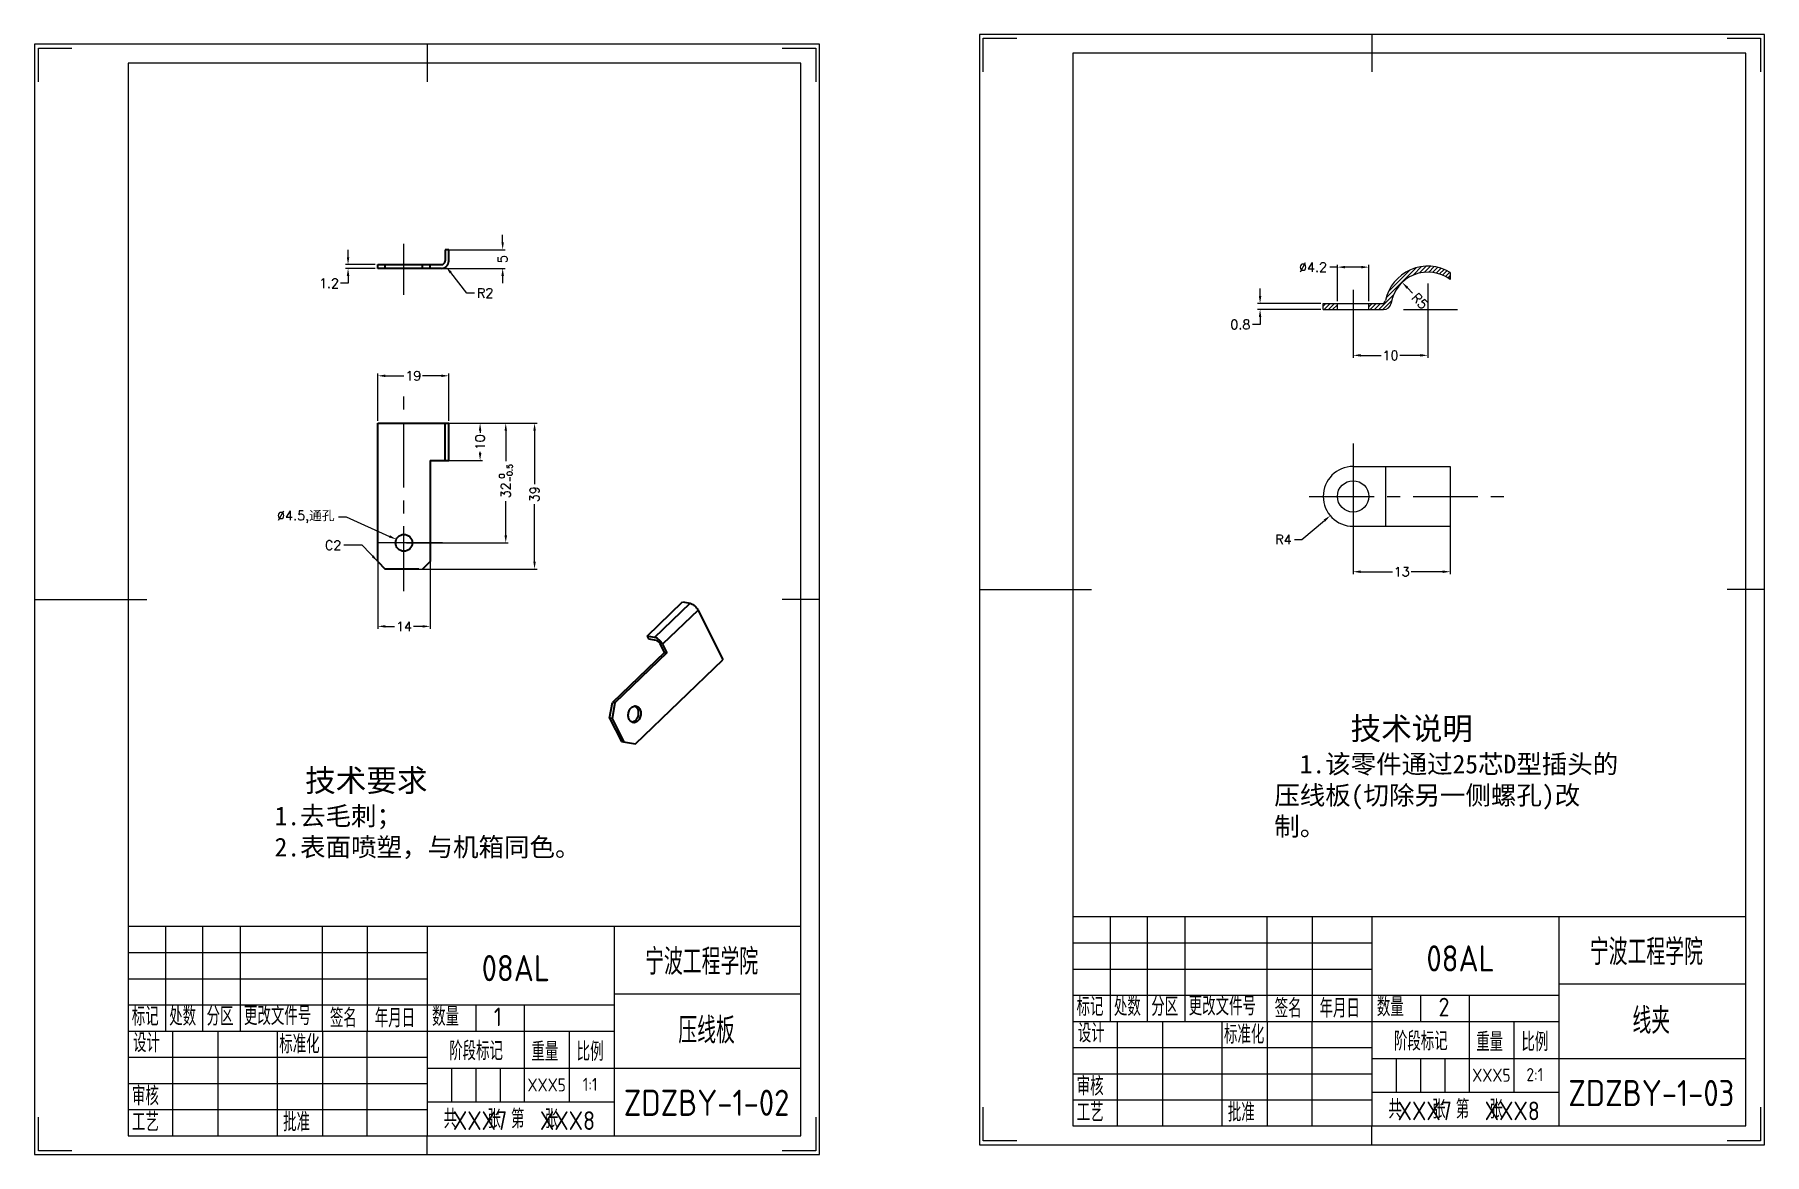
# Model space of a CAD drawing. Header units: millimetres. Extents: x 348 to 7549, y -2121 to -1262.
# Drawn here: x 2455 to 2917.7, y -2120 to -1820.4 of the extents above; entities that cross this region are included whole.
import ezdxf
from ezdxf.enums import TextEntityAlignment as Align

# ---------------------------------------------------------------- set-up
doc = ezdxf.new("R2010")
doc.units = ezdxf.units.MM
doc.header["$LTSCALE"] = 46.255
doc.header["$PDMODE"] = 3
doc.header["$PDSIZE"] = 8
doc.linetypes.add('CENTER', pattern=[0.6, 0.375, -0.075, 0.075, -0.075])
doc.layers.get('0').update_dxf_attribs({"linetype": 'CONTINUOUS'})
doc.layers.get('Defpoints').update_dxf_attribs({"linetype": 'CONTINUOUS'})
doc.layers.add('02___PRT_ALL_AXES', color=7, linetype='CONTINUOUS')
for name, color, linetype, lineweight in [('dim', 82, 'CONTINUOUS', 9), ('中心线', 2, 'CENTER', 13), ('剖面线', 4, 'CONTINUOUS', 13), ('图框_内框线', 5, 'CONTINUOUS', 13), ('图框_外框线', 7, 'CONTINUOUS', 13), ('图框_标题栏属性', 1, 'CONTINUOUS', 13), ('图框_标题栏文字', 6, 'CONTINUOUS', 13), ('图框_角线', 5, 'CONTINUOUS', 13), ('尺寸线', 80, 'CONTINUOUS', 13), ('粗实线', 7, 'CONTINUOUS', 20)]:
    doc.layers.add(name, color=color, linetype=linetype, lineweight=lineweight)
doc.styles.add('ROMANC', font='romanc.shx', dxfattribs={"bigfont": 'gbcbig.shx'})
doc.styles.add('宋体', font='SimSun.ttf')
doc.styles.add('工程字', font='gbenor.shx', dxfattribs={"bigfont": 'gbcbig.shx'})
doc.dimstyles.new('YanXiu', dxfattribs={"dimtxt": 2.5, "dimasz": 2.2, "dimexe": 0.66, "dimexo": 0.66, "dimgap": 0.66, "dimtad": 0, "dimtoh": 1, "dimdsep": 46, "dimtxsty": 'ROMANC', "dimcen": 0, "dimclrd": 256, "dimclre": 131, "dimclrt": 42, "dimazin": 2, "dimtfac": 1, "dimtofl": 0, "dimtmove": 0, "dimatfit": 3, "dimfxl": 1, "dimlwd": 5, "dimlwe": 5, "dimarcsym": 0})

# ---------------------------------------------------------------- blocks, each defined once
blk = doc.blocks.new('*D27')
at = {"layer": 'Defpoints', "color": 0, "transparency": 16777216}
for p in [(2546.82, -1956.35), (2560.82, -1956.28), (2560.82, -1978.73)]:
    blk.add_point(p, dxfattribs=at)
at = {"layer": 'dim', "color": 131, "lineweight": 5, "transparency": 16777216}
for p, q in [((2546.82, -1957.01), (2546.82, -1979.39)), ((2560.82, -1956.94), (2560.82, -1979.39))]:
    blk.add_line(p, q, dxfattribs=at)
at = {"layer": 'dim', "lineweight": 5, "transparency": 16777216}
for p, q in [((2548.82, -1978.73), (2551.25, -1978.73)), ((2558.82, -1978.73), (2556.38, -1978.73))]:
    blk.add_line(p, q, dxfattribs=at)
at = {"layer": 'dim', "transparency": 16777216}
for points in [[(2548.82, -1978.4), (2548.82, -1979.06), (2546.82, -1978.73)], [(2558.82, -1978.4), (2558.82, -1979.06), (2560.82, -1978.73)]]:
    blk.add_solid(points, dxfattribs=at)
at = {"layer": 'dim', "color": 42, "transparency": 16777216, "insert": (2553.82, -1978.73), "char_height": 2.5, "attachment_point": 5, "style": 'ROMANC'}
blk.add_mtext('14', dxfattribs=at)
blk = doc.blocks.new('*D28')
at = {"layer": 'Defpoints', "color": 0, "transparency": 16777216}
for p in [(2565.82, -1911.69), (2546.82, -1924.38), (2565.82, -1924.38)]:
    blk.add_point(p, dxfattribs=at)
at = {"layer": 'dim', "color": 131, "lineweight": 5, "transparency": 16777216}
for p, q in [((2546.82, -1923.72), (2546.82, -1911.03)), ((2565.82, -1923.72), (2565.82, -1911.03))]:
    blk.add_line(p, q, dxfattribs=at)
at = {"layer": 'dim', "lineweight": 5, "transparency": 16777216}
for p, q in [((2548.82, -1911.69), (2553.81, -1911.69)), ((2563.82, -1911.69), (2558.82, -1911.69))]:
    blk.add_line(p, q, dxfattribs=at)
at = {"layer": 'dim', "transparency": 16777216}
for points in [[(2548.82, -1911.36), (2548.82, -1912.02), (2546.82, -1911.69)], [(2563.82, -1911.36), (2563.82, -1912.02), (2565.82, -1911.69)]]:
    blk.add_solid(points, dxfattribs=at)
at = {"layer": 'dim', "color": 42, "transparency": 16777216, "insert": (2556.32, -1911.69), "char_height": 2.5, "attachment_point": 5, "style": 'ROMANC'}
blk.add_mtext('19', dxfattribs=at)
blk = doc.blocks.new('*D29')
at = {"layer": 'Defpoints', "color": 0, "transparency": 16777216}
for p in [(2538.87, -1882.95), (2546.82, -1881.95), (2546.82, -1882.95)]:
    blk.add_point(p, dxfattribs=at)
at = {"layer": 'dim', "lineweight": 5, "transparency": 16777216}
for p, q in [((2538.87, -1879.95), (2538.87, -1877.95)), ((2538.87, -1886.95), (2536.87, -1886.95)), ((2538.87, -1884.95), (2538.87, -1886.95))]:
    blk.add_line(p, q, dxfattribs=at)
at = {"layer": 'dim', "color": 131, "lineweight": 5, "transparency": 16777216}
for p, q in [((2546.16, -1881.95), (2538.21, -1881.95)), ((2546.16, -1882.95), (2538.21, -1882.95))]:
    blk.add_line(p, q, dxfattribs=at)
at = {"layer": 'dim', "transparency": 16777216}
for points in [[(2538.53, -1879.95), (2539.2, -1879.95), (2538.87, -1881.95)], [(2538.53, -1884.95), (2539.2, -1884.95), (2538.87, -1882.95)]]:
    blk.add_solid(points, dxfattribs=at)
at = {"layer": 'dim', "color": 42, "transparency": 16777216, "insert": (2533.76, -1886.95), "char_height": 2.5, "attachment_point": 5, "style": 'ROMANC'}
blk.add_mtext('1.2', dxfattribs=at)
blk = doc.blocks.new('*D30')
at = {"layer": 'Defpoints', "color": 0, "transparency": 16777216}
for p in [(2564.82, -1877.95), (2553.82, -1882.95), (2580.22, -1882.95)]:
    blk.add_point(p, dxfattribs=at)
at = {"layer": 'dim', "lineweight": 5, "transparency": 16777216}
for p, q in [((2580.22, -1875.95), (2580.22, -1873.95)), ((2580.22, -1884.95), (2580.22, -1886.95))]:
    blk.add_line(p, q, dxfattribs=at)
at = {"layer": 'dim', "color": 131, "lineweight": 5, "transparency": 16777216}
for p, q in [((2565.48, -1877.95), (2580.88, -1877.95)), ((2554.48, -1882.95), (2580.88, -1882.95))]:
    blk.add_line(p, q, dxfattribs=at)
at = {"layer": 'dim', "transparency": 16777216}
for points in [[(2579.89, -1875.95), (2580.56, -1875.95), (2580.22, -1877.95)], [(2579.89, -1884.95), (2580.56, -1884.95), (2580.22, -1882.95)]]:
    blk.add_solid(points, dxfattribs=at)
at = {"layer": 'dim', "color": 42, "transparency": 16777216, "insert": (2580.22, -1880.45), "char_height": 2.5, "attachment_point": 5, "rotation": 90, "style": 'ROMANC'}
blk.add_mtext('5', dxfattribs=at)
blk = doc.blocks.new('*D31')
at = {"layer": 'Defpoints', "color": 0, "transparency": 16777216}
for p in [(2553.82, -1924.38), (2588.76, -1924.38), (2553.82, -1963.38)]:
    blk.add_point(p, dxfattribs=at)
at = {"layer": 'dim', "color": 131, "lineweight": 5, "transparency": 16777216}
for p, q in [((2554.48, -1924.38), (2589.42, -1924.38)), ((2554.48, -1963.38), (2589.42, -1963.38))]:
    blk.add_line(p, q, dxfattribs=at)
at = {"layer": 'dim', "lineweight": 5, "transparency": 16777216}
for p, q in [((2588.76, -1926.38), (2588.76, -1940.7)), ((2588.76, -1961.38), (2588.76, -1946.07))]:
    blk.add_line(p, q, dxfattribs=at)
at = {"layer": 'dim', "transparency": 16777216}
for points in [[(2588.42, -1926.38), (2589.09, -1926.38), (2588.76, -1924.38)], [(2588.42, -1961.38), (2589.09, -1961.38), (2588.76, -1963.38)]]:
    blk.add_solid(points, dxfattribs=at)
at = {"layer": 'dim', "color": 42, "transparency": 16777216, "insert": (2588.76, -1943.38), "char_height": 2.5, "attachment_point": 5, "rotation": 90, "style": 'ROMANC'}
blk.add_mtext('39', dxfattribs=at)
blk = doc.blocks.new('*D32')
at = {"layer": 'Defpoints', "color": 0, "transparency": 16777216}
for p in [(2553.82, -1924.38), (2560.82, -1934.38), (2574.18, -1934.38)]:
    blk.add_point(p, dxfattribs=at)
at = {"layer": 'dim', "color": 131, "lineweight": 5, "transparency": 16777216}
for p, q in [((2554.48, -1924.38), (2574.84, -1924.38)), ((2561.48, -1934.38), (2574.84, -1934.38))]:
    blk.add_line(p, q, dxfattribs=at)
at = {"layer": 'dim', "lineweight": 5, "transparency": 16777216}
for p, q in [((2574.18, -1926.38), (2574.18, -1926.99)), ((2574.18, -1932.38), (2574.18, -1932))]:
    blk.add_line(p, q, dxfattribs=at)
at = {"layer": 'dim', "transparency": 16777216}
for points in [[(2573.85, -1926.38), (2574.52, -1926.38), (2574.18, -1924.38)], [(2573.85, -1932.38), (2574.52, -1932.38), (2574.18, -1934.38)]]:
    blk.add_solid(points, dxfattribs=at)
at = {"layer": 'dim', "color": 42, "transparency": 16777216, "insert": (2574.18, -1929.49), "char_height": 2.5, "attachment_point": 5, "rotation": 90, "style": 'ROMANC'}
blk.add_mtext('10', dxfattribs=at)
blk = doc.blocks.new('*D33')
at = {"layer": 'Defpoints', "color": 0, "transparency": 16777216}
for p in [(2553.82, -1924.38), (2553.82, -1956.38), (2581.05, -1956.38)]:
    blk.add_point(p, dxfattribs=at)
at = {"layer": 'dim', "color": 131, "lineweight": 5, "transparency": 16777216}
for p, q in [((2554.48, -1924.38), (2581.71, -1924.38)), ((2554.48, -1956.38), (2581.71, -1956.38))]:
    blk.add_line(p, q, dxfattribs=at)
at = {"layer": 'dim', "lineweight": 5, "transparency": 16777216}
for p, q in [((2581.05, -1926.38), (2581.05, -1934.56)), ((2581.05, -1954.38), (2581.05, -1945.21))]:
    blk.add_line(p, q, dxfattribs=at)
at = {"layer": 'dim', "transparency": 16777216}
for points in [[(2580.72, -1926.38), (2581.39, -1926.38), (2581.05, -1924.38)], [(2580.72, -1954.38), (2581.39, -1954.38), (2581.05, -1956.38)]]:
    blk.add_solid(points, dxfattribs=at)
at = {"layer": 'dim', "color": 42, "transparency": 16777216, "insert": (2581.05, -1939.88), "char_height": 2.5, "attachment_point": 5, "rotation": 90, "style": 'ROMANC'}
blk.add_mtext('\\A1;32{\\H1.500000;\\S 0^ -0.5;}', dxfattribs=at)
blk = doc.blocks.new('*D34')
at = {"layer": 'Defpoints', "color": 0, "transparency": 16777216}
for p in [(2551.76, -1955.46), (2555.87, -1957.3)]:
    blk.add_point(p, dxfattribs=at)
at = {"layer": 'dim', "lineweight": 5, "transparency": 16777216}
for p, q in [((2536.33, -1949.45), (2538.33, -1949.45)), ((2538.33, -1949.45), (2549.94, -1954.65))]:
    blk.add_line(p, q, dxfattribs=at)
at = {"layer": 'dim', "transparency": 16777216}
blk.add_solid([(2550.08, -1954.34), (2549.8, -1954.95), (2551.76, -1955.46)], dxfattribs=at)
at = {"layer": 'dim', "color": 42, "transparency": 16777216, "insert": (2527.57, -1949.45), "char_height": 2.5, "attachment_point": 5, "style": 'ROMANC'}
blk.add_mtext('∅4.5,{\\fFangSong|b0|i0|c134|p49;通孔}', dxfattribs=at)
blk = doc.blocks.new('*D35')
at = {"layer": 'Defpoints', "color": 0, "transparency": 16777216}
for p in [(2563.82, -1880.95), (2565.07, -1882.51)]:
    blk.add_point(p, dxfattribs=at)
at = {"layer": 'dim', "lineweight": 5, "transparency": 16777216}
for p, q in [((2570.68, -1889.54), (2566.32, -1884.08)), ((2572.68, -1889.54), (2570.68, -1889.54))]:
    blk.add_line(p, q, dxfattribs=at)
at = {"layer": 'dim', "transparency": 16777216}
blk.add_solid([(2566.58, -1883.87), (2566.06, -1884.28), (2565.07, -1882.51)], dxfattribs=at)
at = {"layer": 'dim', "color": 42, "transparency": 16777216, "insert": (2575.55, -1889.54), "char_height": 2.5, "attachment_point": 5, "style": 'ROMANC'}
blk.add_mtext('R2', dxfattribs=at)
blk = doc.blocks.new('*D615')
at = {"layer": 'Defpoints', "color": 0, "transparency": 16777216}
for p in [(2807.71, -1943.95), (2801.6, -1949.11)]:
    blk.add_point(p, dxfattribs=at)
at = {"layer": 'dim', "lineweight": 5, "transparency": 16777216}
for p, q in [((2794.02, -1955.5), (2800.07, -1950.4)), ((2792.02, -1955.5), (2794.02, -1955.5))]:
    blk.add_line(p, q, dxfattribs=at)
at = {"layer": 'dim', "transparency": 16777216}
blk.add_solid([(2799.85, -1950.14), (2800.28, -1950.65), (2801.6, -1949.11)], dxfattribs=at)
at = {"layer": 'dim', "color": 42, "transparency": 16777216, "insert": (2789.1, -1955.5), "char_height": 2.5, "attachment_point": 5, "style": 'ROMANC'}
blk.add_mtext('R4', dxfattribs=at)
blk = doc.blocks.new('*D616')
at = {"layer": 'Defpoints', "color": 0, "transparency": 16777216}
for p in [(2811.91, -1882.62), (2803.51, -1892.36), (2811.91, -1892.36)]:
    blk.add_point(p, dxfattribs=at)
at = {"layer": 'dim', "lineweight": 5, "transparency": 16777216}
for p, q in [((2803.51, -1882.62), (2801.45, -1882.62)), ((2809.91, -1882.62), (2805.51, -1882.62))]:
    blk.add_line(p, q, dxfattribs=at)
at = {"layer": 'dim', "color": 131, "lineweight": 5, "transparency": 16777216}
for p, q in [((2803.51, -1891.7), (2803.51, -1881.96)), ((2811.91, -1891.7), (2811.91, -1881.96))]:
    blk.add_line(p, q, dxfattribs=at)
at = {"layer": 'dim', "transparency": 16777216}
for points in [[(2805.51, -1882.29), (2805.51, -1882.95), (2803.51, -1882.62)], [(2809.91, -1882.29), (2809.91, -1882.95), (2811.91, -1882.62)]]:
    blk.add_solid(points, dxfattribs=at)
at = {"layer": 'dim', "color": 42, "transparency": 16777216, "insert": (2796.99, -1882.62), "char_height": 2.5, "attachment_point": 5, "style": 'ROMANC'}
blk.add_mtext('%%c4.2', dxfattribs=at)
blk = doc.blocks.new('*D617')
at = {"layer": 'Defpoints', "color": 0, "transparency": 16777216}
for p in [(2820.84, -1886.7), (2827.71, -1893.96)]:
    blk.add_point(p, dxfattribs=at)
at = {"layer": 'dim', "lineweight": 5, "transparency": 16777216}
blk.add_line((2823.59, -1889.6), (2822.22, -1888.15), dxfattribs=at)
at = {"layer": 'dim', "transparency": 16777216}
blk.add_solid([(2822.46, -1887.92), (2821.97, -1888.38), (2820.84, -1886.7)], dxfattribs=at)
at = {"layer": 'dim', "color": 42, "transparency": 16777216, "insert": (2825.56, -1891.68), "char_height": 2.5, "attachment_point": 5, "rotation": 313.414, "style": 'ROMANC'}
blk.add_mtext('R5', dxfattribs=at)
blk = doc.blocks.new('*D618')
at = {"layer": 'Defpoints', "color": 0, "transparency": 16777216}
for p in [(2807.71, -1893.96), (2827.71, -1893.96), (2827.71, -1906.22)]:
    blk.add_point(p, dxfattribs=at)
at = {"layer": 'dim', "color": 131, "lineweight": 5, "transparency": 16777216}
for p, q in [((2807.71, -1894.62), (2807.71, -1906.88)), ((2827.71, -1894.62), (2827.71, -1906.88))]:
    blk.add_line(p, q, dxfattribs=at)
at = {"layer": 'dim', "lineweight": 5, "transparency": 16777216}
for p, q in [((2809.71, -1906.22), (2815.21, -1906.22)), ((2825.71, -1906.22), (2820.22, -1906.22))]:
    blk.add_line(p, q, dxfattribs=at)
at = {"layer": 'dim', "transparency": 16777216}
for points in [[(2809.71, -1905.88), (2809.71, -1906.55), (2807.71, -1906.22)], [(2825.71, -1905.88), (2825.71, -1906.55), (2827.71, -1906.22)]]:
    blk.add_solid(points, dxfattribs=at)
at = {"layer": 'dim', "color": 42, "transparency": 16777216, "insert": (2817.71, -1906.22), "char_height": 2.5, "attachment_point": 5, "style": 'ROMANC'}
blk.add_mtext('10', dxfattribs=at)
blk = doc.blocks.new('*D619')
at = {"layer": 'Defpoints', "color": 0, "transparency": 16777216}
for p in [(2807.71, -1943.95), (2833.71, -1943.95), (2833.71, -1964.11)]:
    blk.add_point(p, dxfattribs=at)
at = {"layer": 'dim', "color": 131, "lineweight": 5, "transparency": 16777216}
for p, q in [((2807.71, -1944.61), (2807.71, -1964.77)), ((2833.71, -1944.61), (2833.71, -1964.77))]:
    blk.add_line(p, q, dxfattribs=at)
at = {"layer": 'dim', "lineweight": 5, "transparency": 16777216}
for p, q in [((2809.71, -1964.11), (2818.21, -1964.11)), ((2831.71, -1964.11), (2823.22, -1964.11))]:
    blk.add_line(p, q, dxfattribs=at)
at = {"layer": 'dim', "transparency": 16777216}
for points in [[(2809.71, -1963.77), (2809.71, -1964.44), (2807.71, -1964.11)], [(2831.71, -1963.77), (2831.71, -1964.44), (2833.71, -1964.11)]]:
    blk.add_solid(points, dxfattribs=at)
at = {"layer": 'dim', "color": 42, "transparency": 16777216, "insert": (2820.71, -1964.11), "char_height": 2.5, "attachment_point": 5, "style": 'ROMANC'}
blk.add_mtext('13', dxfattribs=at)
blk = doc.blocks.new('*D620')
at = {"layer": 'Defpoints', "color": 0, "transparency": 16777216}
for p in [(2799.71, -1892.36), (2782.83, -1893.96), (2799.71, -1893.96)]:
    blk.add_point(p, dxfattribs=at)
at = {"layer": 'dim', "color": 131, "lineweight": 5, "transparency": 16777216}
for p, q in [((2799.05, -1892.36), (2782.17, -1892.36)), ((2799.05, -1893.96), (2782.17, -1893.96))]:
    blk.add_line(p, q, dxfattribs=at)
at = {"layer": 'dim', "lineweight": 5, "transparency": 16777216}
for p, q in [((2782.83, -1890.36), (2782.83, -1888.36)), ((2782.83, -1895.96), (2782.83, -1897.96)), ((2782.83, -1897.96), (2780.83, -1897.96))]:
    blk.add_line(p, q, dxfattribs=at)
at = {"layer": 'dim', "transparency": 16777216}
for points in [[(2782.49, -1890.36), (2783.16, -1890.36), (2782.83, -1892.36)], [(2782.49, -1895.96), (2783.16, -1895.96), (2782.83, -1893.96)]]:
    blk.add_solid(points, dxfattribs=at)
at = {"layer": 'dim', "color": 42, "transparency": 16777216, "insert": (2777.55, -1897.96), "char_height": 2.5, "attachment_point": 5, "style": 'ROMANC'}
blk.add_mtext('0.8', dxfattribs=at)

msp = doc.modelspace()

# ---------------------------------------------------------------- hatches: boundary and pattern name
at = {"layer": '剖面线'}
h = msp.add_hatch(dxfattribs=at)
h.set_pattern_fill('LINE', color=256, scale=0.25, angle=45, style=0)
h.set_pattern_definition([(45, (0, 20.7035), (-0.561266, 0.561266), [])])
h.paths.add_polyline_path([(2803.51436, -1893.96269), (2803.51436, -1892.36269), (2799.71436, -1892.36269), (2799.71436, -1893.96269)])
h.paths.add_polyline_path([(2817.85423, -1892.29603, -0.561608973), (2833.71436, -1885.96269), (2833.71436, -1884.03496, 0.516353447), (2816.36401, -1891.56904, -0.354567986), (2815.38553, -1892.36269), (2811.91436, -1892.36269), (2811.91436, -1893.96269), (2815.8822, -1893.96269, 0.365977382)])

# ---------------------------------------------------------------- linework, layer by layer
at = {"color": 7, "linetype": 'Continuous'}
for p, q in [((2565.81817, -1877.95092), (2564.81817, -1877.95092)), ((2564.81817, -1877.95092), (2564.81817, -1880.95092)), ((2565.81817, -1880.95092), (2565.81817, -1877.95092)), ((2546.81817, -1882.95092), (2546.81817, -1881.95092)), ((2546.81817, -1881.95092), (2563.81817, -1881.95092)), ((2563.81817, -1882.95092), (2546.81817, -1882.95092)), ((2548.81817, -1882.95092), (2548.81817, -1881.95092)), ((2558.81817, -1882.95092), (2558.81817, -1881.95092)), ((2560.81817, -1882.95092), (2560.81817, -1881.95092)), ((2546.81817, -1961.38207), (2546.81817, -1924.38207)), ((2546.81817, -1924.38207), (2565.81817, -1924.38207)), ((2564.81817, -1934.38207), (2564.81817, -1924.38207)), ((2565.81817, -1934.38207), (2565.81817, -1924.38207)), ((2560.81817, -1934.38207), (2560.81817, -1961.38207)), ((2560.81817, -1934.38207), (2565.81817, -1934.38207)), ((2546.81817, -1961.38207), (2548.81817, -1963.38207)), ((2558.81817, -1963.38207), (2560.81817, -1961.38207)), ((2557.81817, -1963.38207), (2548.81817, -1963.38207)), ((2618.86374, -1981.31898), (2628.3565, -1972.20689)), ((2620.8687, -1981.66545), (2630.36146, -1972.55335)), ((2632.48002, -1974.35613), (2622.98726, -1983.46823)), ((2628.3565, -1972.20689), (2630.36146, -1972.55335)), ((2632.48002, -1974.35613), (2639.12635, -1987.71643)), ((2618.86374, -1981.31898), (2619.2547, -1982.10488)), ((2620.8687, -1981.66545), (2618.86374, -1981.31898)), ((2619.2547, -1982.10488), (2621.25966, -1982.45135)), ((2623.49182, -1985.71044), (2622.31894, -1983.35274)), ((2622.98726, -1983.46823), (2624.16014, -1985.82593)), ((2623.49182, -1985.71044), (2609.56911, -1999.07484)), ((2624.16014, -1985.82593), (2610.23742, -1999.19033)), ((2615.71087, -2010.19293), (2639.12635, -1987.71643)), ((2623.49182, -1985.71044), (2624.16014, -1985.82593)), ((2608.84343, -2003.25496), (2609.56911, -1999.07484)), ((2608.84343, -2003.25496), (2611.97112, -2009.54216)), ((2609.51175, -2003.37045), (2608.84343, -2003.25496)), ((2610.23742, -1999.19033), (2609.51175, -2003.37045)), ((2609.51175, -2003.37045), (2612.63944, -2009.65765)), ((2610.23742, -1999.19033), (2609.56911, -1999.07484)), ((2611.97112, -2009.54216), (2615.71087, -2010.19293))]:
    msp.add_line(p, q, dxfattribs=at)
for radius in [2, 1]:
    msp.add_arc((2563.81817, -1880.95092), radius, 270, 0, dxfattribs=at)
for points, start_tangent, end_tangent in [([(2630.36146, -1972.55335), (2630.73405, -1972.66669), (2631.13454, -1972.87943), (2631.53562, -1973.17705), (2631.90998, -1973.53929), (2632.2321, -1973.94145), (2632.48002, -1974.35613)], (0.985395307, -0.170282379), (0.445399426, -0.895331978)), ([(2622.98726, -1983.46823), (2622.73934, -1983.05355), (2622.41722, -1982.65138), (2622.04286, -1982.28915), (2621.64178, -1981.99152), (2621.24129, -1981.77879), (2620.8687, -1981.66545)], (-0.445399426, 0.895331978), (-0.985395307, 0.170282379)), ([(2621.25966, -1982.45135), (2621.48532, -1982.5255), (2621.72715, -1982.66933), (2621.9615, -1982.86874), (2622.16542, -1983.10423), (2622.31894, -1983.35274)], (0.985395307, -0.170282379), (0.445399426, -0.895331978))]:
    msp.add_spline(points, degree=3, dxfattribs=dict(at, start_tangent=start_tangent, end_tangent=end_tangent))
at = {"layer": '02___PRT_ALL_AXES', "color": 7, "linetype": 'Continuous'}
msp.add_circle((2553.81817, -1956.38207), 2.25, dxfattribs=at)
for points, start_tangent, end_tangent in [([(2615.12279, -2004.47888), (2614.8334, -2004.3911), (2614.4861, -2004.16677), (2614.19805, -2003.83173), (2613.98599, -2003.40545), (2613.86223, -2002.9127), (2613.83399, -2002.38211), (2613.90288, -2001.84453), (2614.06492, -2001.3312), (2614.31069, -2000.87195), (2614.62589, -2000.49347)], (-0.985303324, 0.170813815), (0.721423588, 0.692494048)), ([(2614.62589, -2000.49347), (2614.99222, -2000.21775), (2615.38837, -2000.06082), (2615.79134, -2000.0318), (2615.88831, -2000.0446)], (0.721423588, 0.692494048), (0.985303324, -0.170813815)), ([(2615.56192, -2000.0416), (2615.85668, -2000.24122), (2616.14473, -2000.57626), (2616.35679, -2001.00254), (2616.48055, -2001.4953), (2616.50879, -2002.02588), (2616.4399, -2002.56346), (2616.27786, -2003.07679), (2616.0321, -2003.53604), (2615.71689, -2003.91453)], (0.894884515, -0.446297775), (-0.721423588, -0.692494048)), ([(2615.88831, -2000.0446), (2616.1777, -2000.13238), (2616.525, -2000.35671), (2616.81305, -2000.69175), (2617.02511, -2001.11803), (2617.14886, -2001.61079), (2617.17711, -2002.14137), (2617.10822, -2002.67895), (2616.94618, -2003.19228), (2616.70041, -2003.65153), (2616.38521, -2004.03002)], (0.985303324, -0.170813815), (-0.721423588, -0.692494048)), ([(2615.71689, -2003.91453), (2615.35057, -2004.19024), (2614.95441, -2004.34717), (2614.78588, -2004.37499)], (-0.721423588, -0.692494048), (-0.99517396, -0.098126392)), ([(2616.38521, -2004.03002), (2616.01888, -2004.30573), (2615.62273, -2004.46266), (2615.21976, -2004.49168), (2615.12279, -2004.47888)], (-0.721423588, -0.692494048), (-0.985303324, 0.170813815))]:
    msp.add_spline(points, degree=3, dxfattribs=dict(at, start_tangent=start_tangent, end_tangent=end_tangent))
at = {"layer": '中心线'}
for p, q in [((2553.81817, -1890.01066), (2553.81817, -1876.39806)), ((2827.71436, -1886.97501), (2827.71436, -1899.00106)), ((2807.71436, -1888.70685), (2807.71436, -1899.57254)), ((2821.20358, -1893.96269), (2835.63194, -1893.96269)), ((2553.81817, -1969.3039), (2553.81817, -1916.26501)), ((2807.71436, -1929.83603), (2807.71436, -1958.43415)), ((2795.98782, -1943.95391), (2849.50243, -1943.95391)), ((2564.09925, -1956.38207), (2543.57259, -1956.38207))]:
    msp.add_line(p, q, dxfattribs=at)
at = {"layer": '图框_内框线'}
for points in [[(2560.0175, -1823.00253), (2560.0175, -1833.00253)], [(2812.72842, -1820.40037), (2812.72842, -1830.40037)], [(2707.72842, -1968.90037), (2737.72842, -1968.90037)], [(2917.72842, -1968.90037), (2907.72842, -1968.90037)], [(2455.0175, -1971.50253), (2485.0175, -1971.50253)], [(2665.0175, -1971.50253), (2655.0175, -1971.50253)], [(2660.0175, -2059.00253), (2480.0175, -2059.00253), (2480.0175, -2115.00253), (2660.0175, -2115.00253), (2660.0175, -2059.00253)], [(2912.72842, -2056.40037), (2732.72842, -2056.40037), (2732.72842, -2112.40037), (2912.72842, -2112.40037), (2912.72842, -2056.40037)], [(2812.72842, -2117.40037), (2812.72842, -2112.40037)], [(2560.0175, -2120.00253), (2560.0175, -2115.00253)]]:
    msp.add_lwpolyline(points, dxfattribs=at)
for points in [[(2732.72842, -2112.40037), (2912.72842, -2112.40037), (2912.72842, -1825.40037), (2732.72842, -1825.40037)], [(2480.0175, -2115.00253), (2660.0175, -2115.00253), (2660.0175, -1828.00253), (2480.0175, -1828.00253)]]:
    msp.add_lwpolyline(points, close=True, dxfattribs=at)
at = {"layer": '图框_外框线'}
for points in [[(2455.0175, -2120.00253), (2665.0175, -2120.00253), (2665.0175, -1823.00253), (2455.0175, -1823.00253)], [(2707.72842, -2117.40037), (2917.72842, -2117.40037), (2917.72842, -1820.40037), (2707.72842, -1820.40037)]]:
    msp.add_lwpolyline(points, close=True, dxfattribs=at)
at = {"layer": '图框_角线', "flags": 128}
for points in [[(2708.72842, -1830.40037), (2708.72842, -1821.40037), (2717.72842, -1821.40037)], [(2907.72842, -1821.40037), (2916.72842, -1821.40037), (2916.72842, -1830.40037)], [(2456.0175, -1833.00253), (2456.0175, -1824.00253), (2465.0175, -1824.00253)], [(2655.0175, -1824.00253), (2664.0175, -1824.00253), (2664.0175, -1833.00253)], [(2717.72842, -2116.40037), (2708.72842, -2116.40037), (2708.72842, -2107.40037)], [(2916.72842, -2107.40037), (2916.72842, -2116.40037), (2907.72842, -2116.40037)], [(2465.0175, -2119.00253), (2456.0175, -2119.00253), (2456.0175, -2110.00253)], [(2664.0175, -2110.00253), (2664.0175, -2119.00253), (2655.0175, -2119.00253)]]:
    msp.add_lwpolyline(points, dxfattribs=at)
at = {"layer": '尺寸线'}
for p, q in [((2490.0175, -2059.00253), (2490.0175, -2087.00253)), ((2500.0175, -2087.00253), (2500.0175, -2059.00253)), ((2510.0175, -2059.00253), (2510.0175, -2087.00253)), ((2532.0175, -2087.00253), (2532.0175, -2059.00253)), ((2544.0175, -2059.00253), (2544.0175, -2087.00253)), ((2560.0175, -2059.00253), (2560.0175, -2115.00253)), ((2610.0175, -2059.00253), (2610.0175, -2115.00253)), ((2742.72842, -2056.40037), (2742.72842, -2084.40037)), ((2752.72842, -2084.40037), (2752.72842, -2056.40037)), ((2762.72842, -2056.40037), (2762.72842, -2084.40037)), ((2784.72842, -2084.40037), (2784.72842, -2056.40037)), ((2796.72842, -2056.40037), (2796.72842, -2084.40037)), ((2812.72842, -2056.40037), (2812.72842, -2112.40037)), ((2862.72842, -2056.40037), (2862.72842, -2112.40037)), ((2732.72842, -2063.40037), (2812.72842, -2063.40037)), ((2480.0175, -2066.00253), (2560.0175, -2066.00253)), ((2732.72842, -2070.40037), (2812.72842, -2070.40037)), ((2480.0175, -2073.00253), (2560.0175, -2073.00253)), ((2610.0175, -2077.00253), (2660.0175, -2077.00253)), ((2732.72842, -2077.40037), (2862.72842, -2077.40037)), ((2825.72842, -2077.40037), (2825.72842, -2084.40037)), ((2838.72842, -2077.40037), (2838.72842, -2103.40037)), ((2862.72842, -2074.40037), (2912.72842, -2074.40037)), ((2480.0175, -2080.00253), (2610.0175, -2080.00253)), ((2573.0175, -2080.00253), (2573.0175, -2087.00253)), ((2586.0175, -2080.00253), (2586.0175, -2106.00253)), ((2732.72842, -2084.40037), (2862.72842, -2084.40037)), ((2744.72842, -2112.40037), (2744.72842, -2084.40037)), ((2756.72842, -2084.40037), (2756.72842, -2112.40037)), ((2772.72842, -2112.40037), (2772.72842, -2084.40037)), ((2784.72842, -2084.40037), (2784.72842, -2112.40037)), ((2796.72842, -2112.40037), (2796.72842, -2084.40037)), ((2850.72842, -2084.40037), (2850.72842, -2103.40037)), ((2480.0175, -2087.00253), (2610.0175, -2087.00253)), ((2492.0175, -2115.00253), (2492.0175, -2087.00253)), ((2504.0175, -2087.00253), (2504.0175, -2115.00253)), ((2520.0175, -2115.00253), (2520.0175, -2087.00253)), ((2532.0175, -2087.00253), (2532.0175, -2115.00253)), ((2544.0175, -2115.00253), (2544.0175, -2087.00253)), ((2598.0175, -2087.00253), (2598.0175, -2106.00253)), ((2732.72842, -2091.40037), (2812.72842, -2091.40037)), ((2480.0175, -2094.00253), (2560.0175, -2094.00253)), ((2912.72842, -2094.40037), (2812.72842, -2094.40037)), ((2819.22842, -2094.40037), (2819.22842, -2103.40037)), ((2825.72842, -2094.40037), (2825.72842, -2103.40037)), ((2832.22842, -2094.40037), (2832.22842, -2103.40037)), ((2660.0175, -2097.00253), (2560.0175, -2097.00253)), ((2566.5175, -2097.00253), (2566.5175, -2106.00253)), ((2573.0175, -2097.00253), (2573.0175, -2106.00253)), ((2579.5175, -2097.00253), (2579.5175, -2106.00253)), ((2732.72842, -2098.40037), (2812.72842, -2098.40037)), ((2480.0175, -2101.00253), (2560.0175, -2101.00253)), ((2862.72842, -2103.40037), (2812.72842, -2103.40037)), ((2480.0175, -2108.00253), (2560.0175, -2108.00253)), ((2610.0175, -2106.00253), (2560.0175, -2106.00253)), ((2732.72842, -2105.40037), (2812.72842, -2105.40037))]:
    msp.add_line(p, q, dxfattribs=at)
at = {"layer": '粗实线'}
for p, q in [((2833.71436, -1884.03496), (2833.71436, -1885.96269)), ((2799.71436, -1892.36269), (2815.38553, -1892.36269)), ((2799.71436, -1893.96269), (2799.71436, -1892.36269)), ((2803.51436, -1893.96269), (2803.51436, -1892.36269)), ((2811.91436, -1893.96269), (2811.91436, -1892.36269)), ((2799.71436, -1893.96269), (2815.8822, -1893.96269)), ((2807.71436, -1935.95391), (2833.71436, -1935.95391)), ((2816.36401, -1935.95391), (2816.36401, -1951.95391)), ((2833.71436, -1935.95391), (2833.71436, -1951.95391)), ((2807.71436, -1951.95391), (2833.71436, -1951.95391))]:
    msp.add_line(p, q, dxfattribs=at)
msp.add_circle((2807.71436, -1943.95391), 4.2, dxfattribs=at)
for centre, radius, start, end in [((2827.71436, -1893.96269), 11.6, 58.8526101, 168.0915083), ((2827.71436, -1893.96269), 10, 53.1301024, 170.4059318), ((2815.38553, -1891.36269), 1, 270, 348.0915083), ((2815.8822, -1891.96269), 2, 270, 350.4059318), ((2807.71436, -1943.95391), 8, 90, 270)]:
    msp.add_arc(centre, radius, start, end, dxfattribs=at)

# ---------------------------------------------------------------- texts
at = {"layer": 'dim', "color": 42, "insert": (2537.06982, -1958.29248), "char_height": 2.5, "attachment_point": 9, "style": 'ROMANC'}
msp.add_mtext('C2', dxfattribs=at)
at = {"layer": '中心线', "char_height": 8, "attachment_point": 1, "style": '宋体'}
for s, insert, width in [('{\\H0.75x;     技术说明}\\P{\\H0.625x;  1.该零件通过25芯D型插头的压线板(切除另一侧螺孔)改制。}', (2786.6215, -2003.06857), 91.8102887), ('{\\H0.75x;  技术要求}\\P{\\H0.625x;1.去毛刺；\\P2.表面喷塑，与机箱同色。}', (2519.21554, -2016.9389), 83.0002158)]:
    msp.add_mtext(s, dxfattribs=dict(at, insert=insert, width=width))
at = {"layer": '图框_标题栏属性', "style": '工程字'}
for tag, text, p in [('宁波工程学院', 'xxx2', (2886.16095, -2065.46857)), ('08AL', 'xxx1', (2583.73975, -2070.1609)), ('宁波工程学院', 'xxx2', (2633.45004, -2068.07073)), ('08AL', 'xxx1', (2836.45066, -2067.55874)), ('线夹', 'xxx3', (2887.47548, -2083.86704)), ('压线板', 'xxx3', (2634.76457, -2086.46919)), ('ZDZBY-1-03', 'xxx4', (2887.47548, -2103.57968)), ('ZDZBY-1-02', 'xxx4', (2634.76457, -2106.18184))]:
    msp.add_attdef(tag, text=text, height=7, dxfattribs=at).set_placement(p, align=Align.MIDDLE)
for tag, text, height, p in [('XXX5', 'xxx5', 3.5, (2591.99584, -2101.4187)), ('1:1', 'xxx6', 3.5, (2603.61803, -2101.25968)), ('XXX5', 'xxx5', 3.5, (2844.70675, -2098.81654)), ('2:1', 'xxx6', 3.5, (2856.32894, -2098.65752)), ('XXX7', 'xxx7', 5, (2574.16452, -2110.95998)), ('XXX8', 'xxx8', 5, (2597.56812, -2110.95998)), ('XXX7', 'xxx7', 5, (2826.87544, -2108.35782)), ('XXX8', 'xxx8', 5, (2850.27903, -2108.35782))]:
    msp.add_attdef(tag, text=text, height=height, dxfattribs=at).set_placement(p, align=Align.MIDDLE_CENTER)
at = {"layer": '图框_标题栏文字', "style": '工程字'}
for s, p in [('标记', (2733.72842, -2082.96164)), ('处数', (2743.72842, -2082.96164)), ('分区', (2753.72842, -2082.96164)), ('更改文件号', (2763.72842, -2082.81324)), ('数量', (2814.06304, -2083.05189)), ('标记', (2481.0175, -2085.5638)), ('处数', (2491.0175, -2085.5638)), ('分区', (2501.0175, -2085.5638)), ('更改文件号', (2511.0175, -2085.41539)), ('签名', (2534.0175, -2086.00253)), ('年月日', (2546.0175, -2086.00253)), ('数量', (2561.35213, -2085.65405)), ('1', (2577.85778, -2085.69723)), ('签名', (2786.72842, -2083.40037)), ('年月日', (2798.72842, -2083.40037)), ('2', (2830.5687, -2083.09507)), ('设计', (2734.06304, -2090.05189)), ('标准化', (2773.16744, -2090.40037)), ('阶段标记', (2818.6192, -2092.20037)), ('设计', (2481.35213, -2092.65405)), ('标准化', (2520.45652, -2093.00253)), ('阶段标记', (2565.90828, -2094.80253)), ('重量', (2587.90828, -2095.00253)), ('比例', (2600.0175, -2095.00253)), ('重量', (2840.6192, -2092.40037)), ('比例', (2852.72842, -2092.40037)), ('审核', (2733.77349, -2104.25197)), ('审核', (2481.06258, -2106.85413)), ('共   张 第  张', (2817.12915, -2110.40037)), ('工艺', (2481.06258, -2113.85413)), ('批准', (2521.48754, -2113.85413)), ('共   张 第  张', (2564.41823, -2113.00253)), ('工艺', (2733.77349, -2111.25197)), ('批准', (2774.19845, -2111.25197))]:
    msp.add_text(s, height=5, dxfattribs=at).set_placement(p)

# ---------------------------------------------------------------- dimensions: what is measured, and where the dimension line sits
at = {"layer": 'dim'}
for base, p1, p2, override, picture, middle in [((2580.22236, -1882.95092), (2564.81817, -1877.95092), (2553.81817, -1882.95092), {"dimasz": 2, "dimtoh": 1}, '*D30', (2580.22236, -1880.45092)), ((2588.75574, -1924.38207), (2553.81817, -1963.38207), (2553.81817, -1924.38207), {"dimasz": 2, "dimtoh": 1}, '*D31', (2588.75574, -1943.38207)), ((2574.18171, -1934.38207), (2553.81817, -1924.38207), (2560.81817, -1934.38207), {"dimasz": 2, "dimtoh": 1}, '*D32', (2574.18171, -1929.49265)), ((2581.05253, -1956.38207), (2553.81817, -1924.38207), (2553.81817, -1956.38207), {"dimasz": 2, "dimgap": 0.66, "dimtoh": 1, "dimtol": 1, "dimlim": 0, "dimtp": 0, "dimtm": 0.5, "dimtfac": 0.6, "dimtdec": 3, "dimtolj": 1}, '*D33', (2581.05253, -1939.88207))]:
    dim = msp.add_linear_dim(base=base, p1=p1, p2=p2, angle=90, dimstyle='YanXiu', override=override, dxfattribs=at)
    dim.commit()
    dim.dimension.update_dxf_attribs({"geometry": picture, "text_midpoint": middle, "dimtype": 160})
dim = msp.add_linear_dim(base=(2538.8653, -1882.95092), p1=(2546.81817, -1881.95092), p2=(2546.81817, -1882.95092), angle=90, text='1.2', dimstyle='YanXiu', override={"dimasz": 2, "dimtoh": 1}, dxfattribs=at)
dim.commit()
dim.dimension.update_dxf_attribs({"geometry": '*D29', "text_midpoint": (2533.76483, -1886.95092)})
for center, mpoint, override, picture, middle in [((2563.81817, -1880.95092), (2565.06709, -1882.51303), {"dimasz": 2, "dimtoh": 1}, '*D35', (2575.54653, -1889.53862)), ((2827.71436, -1893.96269), (2820.84171, -1886.69863), {"dimasz": 2, "dimlfac": 0.5}, '*D617', (2825.55799, -1891.68351)), ((2807.71436, -1943.95391), (2801.59755, -1949.10995), {"dimasz": 2, "dimlfac": 0.5}, '*D615', (2789.09687, -1955.49831))]:
    dim = msp.add_radius_dim(center=center, mpoint=mpoint, dimstyle='YanXiu', override=override, dxfattribs=at)
    dim.commit()
    dim.dimension.update_dxf_attribs({"geometry": picture, "text_midpoint": middle, "dimtype": 164})
dim = msp.add_linear_dim(base=(2811.91436, -1882.61926), p1=(2803.51436, -1892.36269), p2=(2811.91436, -1892.36269), text='%%c<>', dimstyle='YanXiu', override={"dimasz": 2, "dimlfac": 0.5}, dxfattribs=at)
dim.commit()
dim.dimension.update_dxf_attribs({"geometry": '*D616', "text_midpoint": (2796.98531, -1882.61926), "dimtype": 160})
dim = msp.add_linear_dim(base=(2782.8259, -1893.96269), p1=(2799.71436, -1892.36269), p2=(2799.71436, -1893.96269), angle=90, dimstyle='YanXiu', override={"dimasz": 2, "dimlfac": 0.5}, dxfattribs=at)
dim.commit()
dim.dimension.update_dxf_attribs({"geometry": '*D620', "text_midpoint": (2777.54685, -1897.96269)})
for base, p1, p2, override, picture, middle in [((2827.71436, -1906.21596), (2807.71436, -1893.96269), (2827.71436, -1893.96269), {"dimasz": 2, "dimlfac": 0.5}, '*D618', (2817.71436, -1906.21596)), ((2565.81817, -1911.68917), (2546.81817, -1924.38207), (2565.81817, -1924.38207), {"dimasz": 2, "dimtoh": 1}, '*D28', (2556.31817, -1911.68917)), ((2833.71436, -1964.10562), (2807.71436, -1943.95391), (2833.71436, -1943.95391), {"dimasz": 2, "dimlfac": 0.5}, '*D619', (2820.71436, -1964.10562)), ((2560.81817, -1978.73074), (2546.81817, -1956.3501), (2560.81817, -1956.27713), {"dimasz": 2, "dimtoh": 1}, '*D27', (2553.81817, -1978.73074))]:
    dim = msp.add_linear_dim(base=base, p1=p1, p2=p2, dimstyle='YanXiu', override=override, dxfattribs=at)
    dim.commit()
    dim.dimension.update_dxf_attribs({"geometry": picture, "text_midpoint": middle})
dim = msp.add_diameter_dim_2p(p1=(2555.87179, -1957.30139), p2=(2551.76455, -1955.46276), text='<>,{\\fFangSong|b0|i0|c134|p49;通孔}', dimstyle='YanXiu', override={"dimasz": 2, "dimtoh": 1}, dxfattribs=at)
dim.commit()
dim.dimension.update_dxf_attribs({"geometry": '*D34', "text_midpoint": (2527.56954, -1949.45062), "dimtype": 163})

# ---------------------------------------------------------------- leaders
at = {"layer": 'dim', "annotation_type": 0, "has_hookline": 1, "hookline_direction": 1, "text_width": 4.16667}
msp.add_leader([(2546.81817, -1961.38207), (2542.63945, -1957.04248), (2537.72982, -1957.04248)], dimstyle='YanXiu', override={"dimasz": 2, "dimgap": 0.66, "dimtad": 0, "dimtoh": 1}, dxfattribs=at)

doc.saveas('drawing.dxf')
